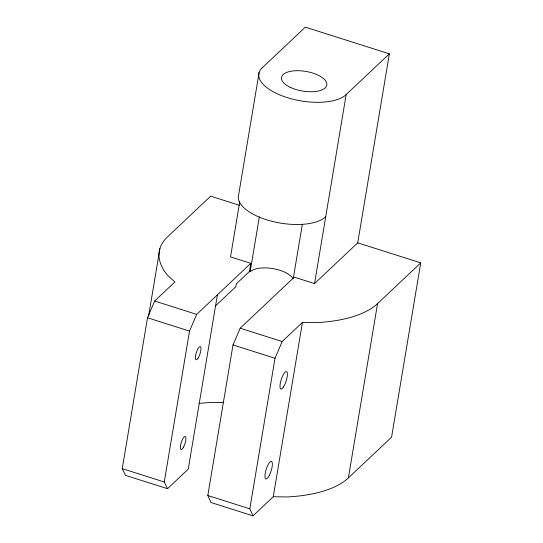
<?xml version="1.0" encoding="UTF-8"?>
<svg xmlns="http://www.w3.org/2000/svg" width="543" height="543" viewBox="0 0 543 543"><rect width="100%" height="100%" fill="white"/><g stroke="black" fill="none" stroke-linecap="round" stroke-linejoin="round"><path stroke-width="0.81" d="M217.41 294.829L188.238 469.145L167.509 488.7L125.494 475.363L122.256 468.65L147.506 317.764L154.667 301.039L174.914 281.939L167.719 275.477A114.838 49.8 9.5 0 1 167.495 236.897L210.684 196.159L239.768 205.397M148.592 316.141L159.9 248.579M167.509 488.7L164.271 481.987L189.521 331.101L196.681 314.383L250.778 263.341L230.517 256.907L239.734 201.799M259.106 72.558L238.655 194.781A45.938 19.921 9.5 0 0 272.063 221.347A45.938 19.921 9.5 0 0 325.719 216.786M357.728 242.843L420.744 262.853L377.561 303.598A114.838 49.8 9.5 0 1 316.257 322.637L302.437 322.427L273.265 496.75L253.018 515.85L211.003 502.513L207.813 495.515L233.008 344.934L240.176 328.189L294.272 277.154L314.54 283.589L357.728 242.843L389.358 53.825L305.329 27.15L262.147 67.889M215.564 305.845L235.866 286.697L236.341 283.84L249.413 271.507L250.778 263.341M249.413 271.507L250.153 271.744L259.357 216.772M253.018 515.85L249.821 508.852L275.023 358.271L282.19 341.527L302.437 322.427M293.281 278.416L302.342 224.279M314.54 283.589L346.169 94.57L389.358 53.825M273.265 496.75L287.091 496.954A114.838 49.8 9.5 0 0 348.389 477.915L377.561 303.598M420.744 262.853L391.571 437.176L348.389 477.915M154.667 301.039L196.681 314.383M240.176 328.189L282.19 341.527M147.506 317.764L189.521 331.101M233.008 344.934L275.023 358.271M207.813 495.515L249.821 508.852M122.256 468.65L164.271 481.987M346.23 94.584A45.938 19.915 9.6 0 1 287.043 97.557A45.938 19.915 9.6 0 1 262.099 67.875M250.153 271.744A22.969 9.957 9.5 0 1 272.586 268.554A22.969 9.957 9.5 0 1 293.084 278.742M198.976 403.415A91.876 39.843 9.5 0 1 223.478 402.567M290.376 87.375A22.969 9.957 9.5 0 0 326.682 85.563A22.969 9.957 9.5 0 0 295.412 70.753A22.969 9.957 9.5 0 0 290.376 87.375M198.093 358.129A6.889 1.941 -72.4 0 0 200.645 346.929A6.889 1.941 -72.4 0 0 195.819 354.491A6.889 1.941 -72.4 0 0 198.093 358.129M183.568 447.079A6.889 1.941 -72.4 0 0 185.339 436.47A6.889 1.941 -72.4 0 0 180.568 445.443A6.889 1.941 -72.4 0 0 183.568 447.079M269.213 475.587A9.19 2.586 -72.4 0 0 271.575 461.441A9.19 2.586 -72.4 0 0 265.208 473.401A9.19 2.586 -72.4 0 0 269.213 475.587M283.527 386.989A9.19 2.586 -72.4 0 0 286.989 372.03A9.19 2.586 -72.4 0 0 280.561 381.98A9.19 2.586 -72.4 0 0 283.527 386.989"/></g></svg>
